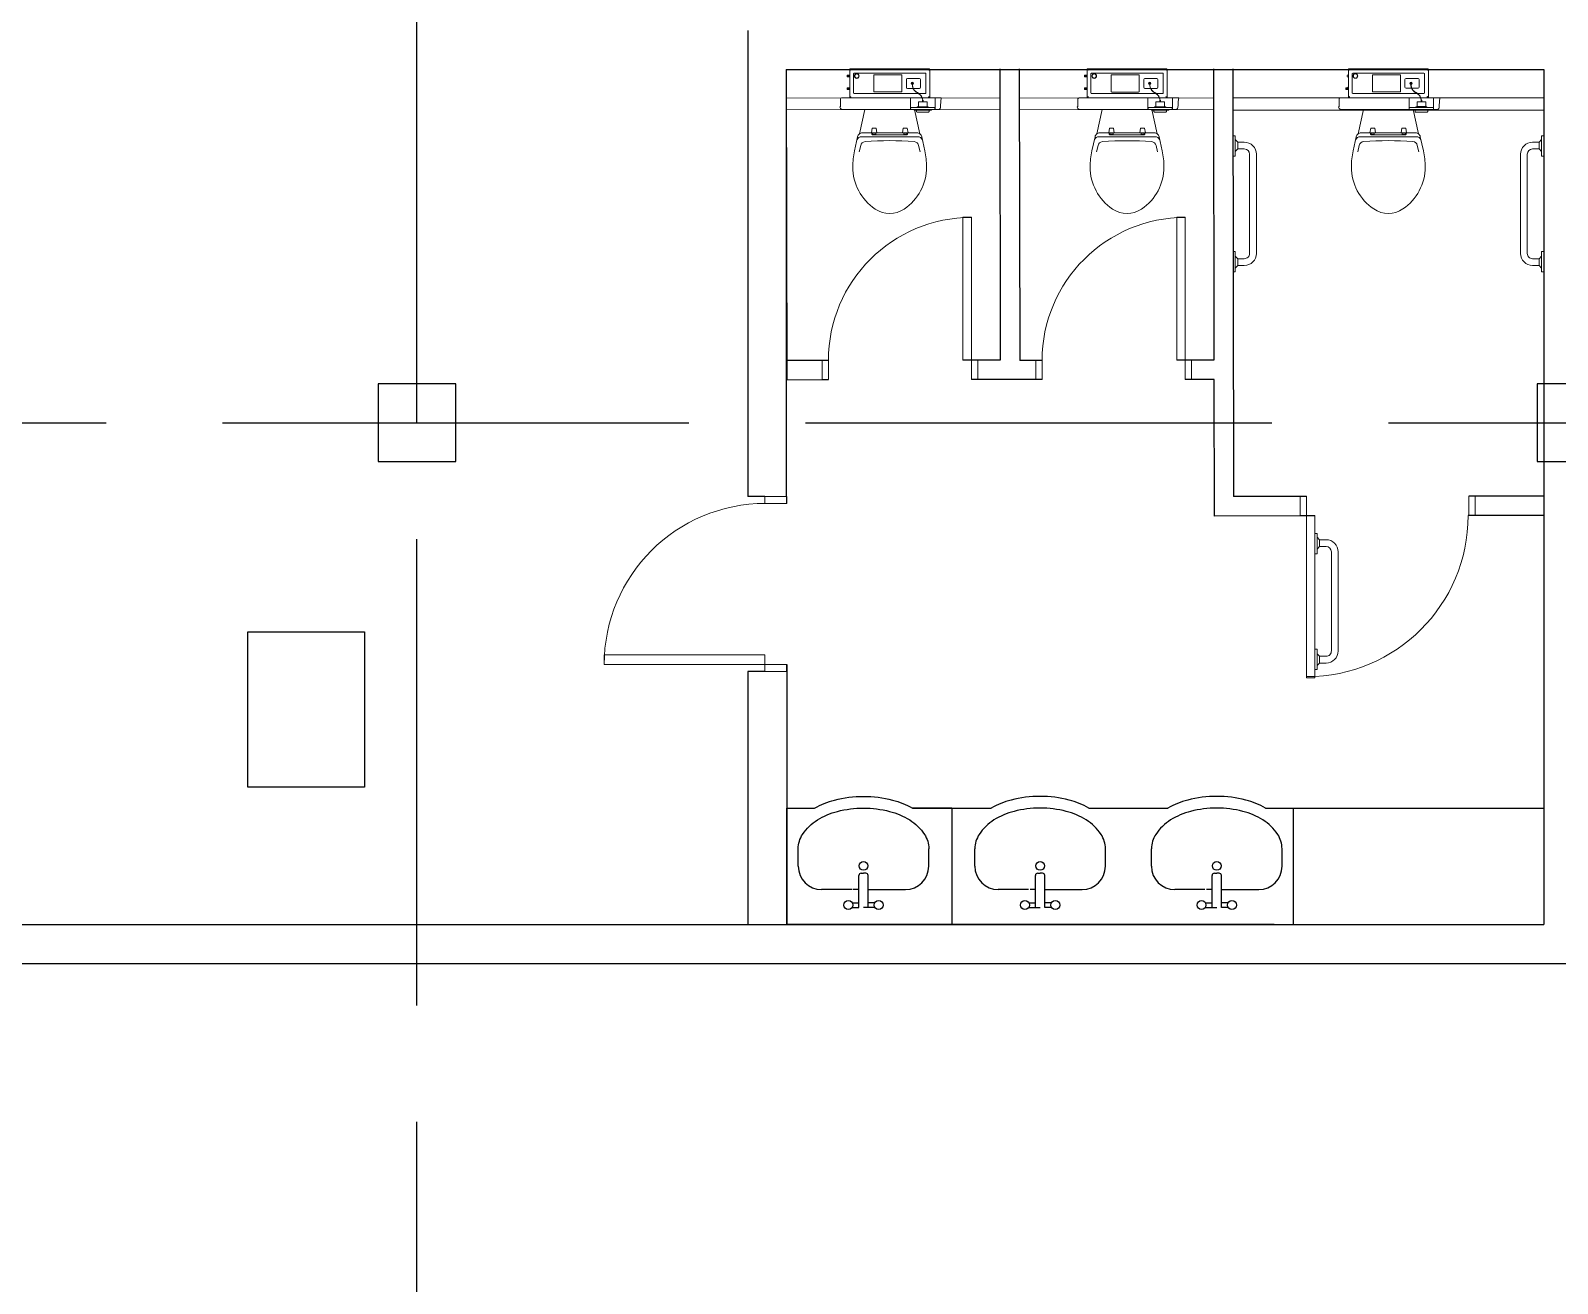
# Model space of a CAD drawing. Header units: millimetres. Extents: x -1544140 to 7445918, y -1294905 to 2019878.
# Drawn here: x 511803 to 519662, y 192075 to 198527 of the extents above; entities that cross this region are included whole.
import ezdxf

# ---------------------------------------------------------------- set-up
doc = ezdxf.new("R2010")
doc.units = ezdxf.units.MM
doc.header["$MEASUREMENT"] = 0
doc.linetypes.add('ACAD_ISO02W100', pattern=[15, 12, -3])
doc.layers.add('JA_Building Outline', color=7, linetype='Continuous', lineweight=5)
doc.layers.add('SANTEH', color=7, linetype='Continuous')

msp = doc.modelspace()

# ---------------------------------------------------------------- linework, layer by layer
at = {"color": 9, "linetype": 'ACAD_ISO02W100', "ltscale": 200, "true_color": 0xc4c4c5}
for p, q in [((513791.6, 184507.1), (513791.3, 265707.1)), ((452791.7, 196507.1), (561791.3, 196507.1))]:
    msp.add_line(p, q, dxfattribs=at)
for p, q in [((515495.2, 198527), (515495.2, 196127.3)), ((515692, 198327), (515691.3, 198327)), ((515691.3, 198327), (519591.3, 198327)), ((515692, 198327), (515692, 196127.3)), ((519591.3, 198326.8), (519591.3, 193923.5)), ((515582.7, 196127.3), (515495.2, 196127.3)), ((512921.8, 194630.9), (512921.8, 195430.9)), ((512921.8, 195430.9), (513521.8, 195430.9)), ((513521.8, 195430.9), (513521.8, 194630.9)), ((515582.7, 195227), (515495.2, 195227)), ((515495.2, 195227), (515495.2, 193923.5)), ((515695.2, 195263), (515695.2, 193923.5)), ((513521.8, 194630.9), (512921.8, 194630.9)), ((516544.6, 194523.5), (516341.5, 194523.5)), ((516544.6, 194523.5), (516544.6, 193923.5)), ((504181.8, 193923.5), (519591.3, 193923.5)), ((503741.1, 193723.5), (536650.6, 193723.5))]:
    msp.add_line(p, q)
at = {"color": 152, "true_color": 0x2776bb}
for p, q in [((515691.3, 198327.1), (515695.2, 196727.1)), ((516791.3, 198329.9), (516793.7, 196829.7)), ((516891.2, 198329.8), (516894.9, 196827.3)), ((517891.3, 198329.9), (517893.7, 196829.6)), ((517991.3, 198330), (517995, 196127.3)), ((518588.3, 198330), (518994.3, 198330)), ((515909.7, 196827.6), (515694.9, 196827.1)), ((516793.8, 196829.7), (516601.9, 196829.3)), ((517009.7, 196827.6), (516894.9, 196827.3)), ((517893.8, 196829.6), (517701.9, 196829.3)), ((515909.7, 196727.6), (515695.2, 196727.1)), ((516794, 196729.8), (516645.7, 196729.4)), ((517009.7, 196730.4), (516795.2, 196729.8)), ((517894, 196729.8), (517745.7, 196729.4)), ((517893.9, 196729.8), (517895, 196027.1)), ((518369.4, 196127.9), (517995, 196127.3)), ((519591.3, 196130), (519205.4, 196129.4)), ((518413.1, 196028), (517895.1, 196027.1)), ((519591.3, 196029.9), (519202, 196029.2)), ((518303, 193923.5), (518303, 194523.5)), ((518303, 194523.5), (519591.3, 194523.5))]:
    msp.add_line(p, q, dxfattribs=at)
at = {"color": 18, "true_color": 0x000000}
for p, q in [((515695.2, 196091.3), (515695.2, 196127)), ((515695.2, 195227), (515695.2, 195263))]:
    msp.add_line(p, q, dxfattribs=at)
for points in [[(513591.5, 196307.1), (513991.5, 196307.1), (513991.5, 196707.1), (513591.5, 196707.1)], [(519557, 196307.1), (519957, 196307.1), (519957, 196707.1), (519557, 196707.1)]]:
    msp.add_lwpolyline(points, close=True)
at = {"layer": 'JA_Building Outline', "color": 152, "lineweight": 20, "true_color": 0x2776bb}
for p, q in [((516005.5, 198294.8), (516005.5, 198290.8)), ((516006, 198296.8), (516006, 198295.3)), ((516006, 198288.8), (516006, 198290.3)), ((516010.5, 198294.8), (516010.5, 198290.8)), ((516013.5, 198297.3), (516013.5, 198295.3)), ((516013.5, 198288.3), (516013.5, 198290.3)), ((516018.5, 198299.3), (516018.5, 198292.8)), ((516018.5, 198286.3), (516018.5, 198292.8)), ((517227.3, 198294.8), (517227.3, 198290.8)), ((517227.8, 198296.8), (517227.8, 198295.3)), ((517227.8, 198288.8), (517227.8, 198290.3)), ((517232.3, 198294.8), (517232.3, 198290.8)), ((517235.3, 198297.3), (517235.3, 198295.3)), ((517235.3, 198288.3), (517235.3, 198290.3)), ((517240.3, 198299.3), (517240.3, 198292.8)), ((517240.3, 198286.3), (517240.3, 198292.8)), ((518579.8, 198297.5), (518579.8, 198295.5)), ((518579.8, 198288.5), (518579.8, 198290.5)), ((518584.8, 198299.5), (518584.8, 198293)), ((518584.8, 198286.5), (518584.8, 198293)), ((516005.5, 198229.8), (516005.5, 198225.8)), ((516006, 198231.8), (516006, 198230.3)), ((516006, 198223.8), (516006, 198225.3)), ((516010.5, 198229.8), (516010.5, 198225.8)), ((516013.5, 198232.3), (516013.5, 198230.3)), ((516013.5, 198223.3), (516013.5, 198225.3)), ((516018.5, 198234.3), (516018.5, 198227.8)), ((516018.5, 198221.3), (516018.5, 198227.8)), ((517227.3, 198229.8), (517227.3, 198225.8)), ((517227.8, 198231.8), (517227.8, 198230.3)), ((517227.8, 198223.8), (517227.8, 198225.3)), ((517232.3, 198229.8), (517232.3, 198225.8)), ((517235.3, 198232.3), (517235.3, 198230.3)), ((517235.3, 198223.3), (517235.3, 198225.3)), ((517240.3, 198234.3), (517240.3, 198227.8)), ((517240.3, 198221.3), (517240.3, 198227.8)), ((518571.8, 198230.1), (518571.8, 198226.1)), ((518572.3, 198232.1), (518572.3, 198230.6)), ((518572.3, 198224.1), (518572.3, 198225.6)), ((518576.8, 198230.1), (518576.8, 198226.1)), ((518579.8, 198232.6), (518579.8, 198230.6)), ((518579.8, 198223.6), (518579.8, 198225.6)), ((518584.8, 198234.6), (518584.8, 198228.1)), ((518584.8, 198221.6), (518584.8, 198228.1)), ((515691.7, 198179), (516791.4, 198179.8)), ((515691.8, 198119), (516791.4, 198119.8, 0)), ((515968.8, 198131.6, 0), (515969.7, 198134, 0)), ((515969.3, 198128.6, 0), (515968.8, 198131.6, 0)), ((515972, 198124.7, 0), (515969.3, 198128.6, 0)), ((515969.7, 198134, 0), (515971.1, 198135.9, 0)), ((515971.1, 198135.9, 0), (515972.1, 198137.6, 0)), ((515971.2, 198174.4), (515971.5, 198176.1)), ((515971.6, 198140.8, 0), (515971.2, 198174.4)), ((515971.5, 198176.1), (515973.4, 198177.9)), ((515972.2, 198139.2, 0), (515971.6, 198140.8, 0)), ((515977.9, 198119.8, 0), (515972, 198124.7, 0)), ((515972.1, 198137.6, 0), (515972.2, 198139.2, 0)), ((515973.4, 198177.9), (515977.5, 198179.8)), ((516490.4, 198179.8), (515977.5, 198179.8)), ((516479.4, 198119.8, 0), (515977.9, 198119.8, 0)), ((516096.8, 198119.8, 0), (516069.1, 197994.7, 0)), ((516074.4, 198119.8, 0), (516375, 198119.8, 0)), ((516096.8, 198119.8, 0), (516352.5, 198119.8, 0)), ((516380.2, 197994.7, 0), (516352.5, 198119.8, 0)), ((516479.4, 198119.8, 0), (516484.2, 198125.1, 0)), ((516484.2, 198125.1, 0), (516486.4, 198130.1, 0)), ((516486.4, 198130.1, 0), (516486.9, 198134.8, 0)), ((516486.9, 198134.8, 0), (516487, 198139.3, 0)), ((516487, 198139.3, 0), (516487.8, 198161.9)), ((516487.8, 198161.9), (516490.4, 198179.8)), ((516891.5, 198179.3), (517891.4, 198179.8)), ((516891.7, 198119.3), (517891.4, 198119.8, 0)), ((517190.5, 198131.6, 0), (517191.4, 198134, 0)), ((517191, 198128.5, 0), (517190.5, 198131.6, 0)), ((517193.8, 198124.7, 0), (517191, 198128.5, 0)), ((517191.4, 198134, 0), (517192.9, 198135.9, 0)), ((517192.9, 198174.4), (517193.3, 198176.1)), ((517193.4, 198140.8, 0), (517192.9, 198174.4)), ((517192.9, 198135.9, 0), (517193.9, 198137.6, 0)), ((517193.3, 198176.1), (517195.2, 198177.8)), ((517193.9, 198139.2, 0), (517193.4, 198140.8, 0)), ((517199.7, 198119.8, 0), (517193.8, 198124.7, 0)), ((517193.9, 198137.6, 0), (517193.9, 198139.2, 0)), ((517195.2, 198177.8), (517199.2, 198179.8)), ((517712.2, 198179.8), (517199.2, 198179.8)), ((517701.1, 198119.8, 0), (517199.7, 198119.8, 0)), ((517318.6, 198119.8, 0), (517290.9, 197994.6, 0)), ((517296.1, 198119.8, 0), (517596.7, 198119.8, 0)), ((517318.6, 198119.8, 0), (517574.2, 198119.8, 0)), ((517602, 197994.6, 0), (517574.2, 198119.8, 0)), ((517701.1, 198119.8, 0), (517706, 198125.1, 0)), ((517706, 198125.1, 0), (517708.1, 198130, 0)), ((517708.1, 198130, 0), (517708.6, 198134.7, 0)), ((517708.6, 198134.7, 0), (517708.7, 198139.2, 0)), ((517708.7, 198139.2, 0), (517709.5, 198161.9)), ((517709.5, 198161.9), (517712.2, 198179.8)), ((517991.7, 198179.6), (519591.3, 198180)), ((518535.1, 198131.8, 0), (518536, 198134.2, 0)), ((518535.6, 198128.8, 0), (518535.1, 198131.8, 0)), ((518538.3, 198124.9, 0), (518535.6, 198128.8, 0)), ((518536, 198134.2, 0), (518537.4, 198136.1, 0)), ((518537.4, 198136.1, 0), (518538.4, 198137.8, 0)), ((518537.5, 198174.6), (518537.8, 198176.3)), ((518537.9, 198141, 0), (518537.5, 198174.6)), ((518537.8, 198176.3), (518539.7, 198178.1)), ((518538.4, 198139.4, 0), (518537.9, 198141, 0)), ((518544.2, 198120, 0), (518538.3, 198124.9, 0)), ((518538.4, 198137.8, 0), (518538.4, 198139.4, 0)), ((518539.7, 198178.1), (518543.7, 198180)), ((519056.7, 198180), (518543.7, 198180)), ((519045.6, 198120, 0), (518544.2, 198120, 0)), ((518663.1, 198120, 0), (518635.4, 197994.9, 0)), ((518640.6, 198120, 0), (518941.2, 198120, 0)), ((518663.1, 198120, 0), (518918.8, 198120, 0)), ((518946.5, 197994.9, 0), (518918.8, 198120, 0)), ((519045.6, 198120, 0), (519050.5, 198125.3, 0)), ((519050.5, 198125.3, 0), (519052.6, 198130.3, 0)), ((519052.6, 198130.3, 0), (519053.2, 198135, 0)), ((519053.2, 198135, 0), (519053.3, 198139.5, 0)), ((519053.3, 198139.5, 0), (519054.1, 198162.1)), ((519054.1, 198162.1), (519056.7, 198180)), ((516437, 198116.8, 0), (516353, 198116.8, 0)), ((516362.5, 198109.8, 0), (516362.5, 198116.8, 0)), ((516424.5, 198106.8, 0), (516365.5, 198106.8, 0)), ((516427.5, 198109.8, 0), (516427.5, 198116.8, 0)), ((517658.8, 198116.8, 0), (517574.8, 198116.8, 0)), ((517584.3, 198109.8, 0), (517584.3, 198116.8, 0)), ((517646.3, 198106.8, 0), (517587.3, 198106.8, 0)), ((517649.3, 198109.8, 0), (517649.3, 198116.8, 0)), ((517991.8, 198117.1), (519591.3, 198117.1)), ((519003.3, 198117, 0), (518919.3, 198117, 0)), ((518928.8, 198110, 0), (518928.8, 198117, 0)), ((518990.8, 198107, 0), (518931.8, 198107, 0)), ((518993.8, 198110, 0), (518993.8, 198117, 0)), ((516059.9, 197980.2, 0), (516043.7, 197907.1, 0)), ((516079.9, 197979.8, 0), (516369.5, 197979.8, 0)), ((516084.3, 197999.8, 0), (516127.7, 197999.8, 0)), ((516127.7, 197999.8, 0), (516321.7, 197999.8, 0)), ((516134.7, 198024.8, 0), (516130.3, 197999.8, 0)), ((516154.7, 198024.8, 0), (516134.7, 198024.8, 0)), ((516136.7, 197999.8, 0), (516136.7, 197993.8, 0)), ((516136.7, 197993.8, 0), (516152.7, 197993.8, 0)), ((516137.7, 197989.8, 0), (516311.7, 197989.8, 0)), ((516152.7, 197993.8, 0), (516152.7, 197999.8, 0)), ((516159.1, 197999.8, 0), (516154.7, 198024.8, 0)), ((516290.3, 197999.8, 0), (516294.7, 198024.8, 0)), ((516294.7, 198024.8, 0), (516314.7, 198024.8, 0)), ((516296.7, 197993.8, 0), (516296.7, 197999.8, 0)), ((516312.7, 197993.8, 0), (516296.7, 197993.8, 0)), ((516312.7, 197999.8, 0), (516312.7, 197993.8, 0)), ((516314.7, 198024.8, 0), (516319.1, 197999.8, 0)), ((516321.7, 197999.8, 0), (516365, 197999.8, 0)), ((516405.7, 197907.1, 0), (516389.4, 197980.2, 0)), ((517281.6, 197980.2, 0), (517265.4, 197907, 0)), ((517301.6, 197979.8, 0), (517591.2, 197979.8, 0)), ((517306.1, 197999.8, 0), (517349.4, 197999.8, 0)), ((517349.4, 197999.8, 0), (517543.4, 197999.8, 0)), ((517356.4, 198024.8, 0), (517352, 197999.8, 0)), ((517376.4, 198024.8, 0), (517356.4, 198024.8, 0)), ((517358.4, 197999.8, 0), (517358.4, 197993.8, 0)), ((517358.4, 197993.8, 0), (517374.4, 197993.8, 0)), ((517359.4, 197989.8, 0), (517533.4, 197989.8, 0)), ((517374.4, 197993.8, 0), (517374.4, 197999.8, 0)), ((517380.8, 197999.8, 0), (517376.4, 198024.8, 0)), ((517512, 197999.8, 0), (517516.4, 198024.8, 0)), ((517516.4, 198024.8, 0), (517536.4, 198024.8, 0)), ((517518.4, 197993.8, 0), (517518.4, 197999.8, 0)), ((517534.4, 197993.8, 0), (517518.4, 197993.8, 0)), ((517534.4, 197999.8, 0), (517534.4, 197993.8, 0)), ((517536.4, 198024.8, 0), (517540.8, 197999.8, 0)), ((517543.4, 197999.8, 0), (517586.8, 197999.8, 0)), ((517627.4, 197907, 0), (517611.2, 197980.2, 0)), ((518626.2, 197980.4, 0), (518610, 197907.3, 0)), ((518646.1, 197980, 0), (518935.7, 197980, 0)), ((518650.6, 198000, 0), (518693.9, 198000, 0)), ((518693.9, 198000, 0), (518887.9, 198000, 0)), ((518700.9, 198025, 0), (518696.5, 198000, 0)), ((518720.9, 198025, 0), (518700.9, 198025, 0)), ((518702.9, 198000, 0), (518702.9, 197994, 0)), ((518702.9, 197994, 0), (518718.9, 197994, 0)), ((518703.9, 197990, 0), (518877.9, 197990, 0)), ((518718.9, 197994, 0), (518718.9, 198000, 0)), ((518725.4, 198000, 0), (518720.9, 198025, 0)), ((518856.5, 198000, 0), (518860.9, 198025, 0)), ((518860.9, 198025, 0), (518880.9, 198025, 0)), ((518862.9, 197994, 0), (518862.9, 198000, 0)), ((518878.9, 197994, 0), (518862.9, 197994, 0)), ((518878.9, 198000, 0), (518878.9, 197994, 0)), ((518880.9, 198025, 0), (518885.4, 198000, 0)), ((518887.9, 198000, 0), (518931.3, 198000, 0)), ((518971.9, 197907.3, 0), (518955.7, 197980.4, 0)), ((516068.2, 197902.4, 0), (516075.5, 197935.2, 0)), ((516373.8, 197935.2, 0), (516381.1, 197902.4, 0)), ((517290, 197902.3, 0), (517297.3, 197935.2, 0)), ((517595.6, 197935.2, 0), (517602.8, 197902.3, 0)), ((518634.5, 197902.6, 0), (518641.8, 197935.4, 0)), ((518940.1, 197935.4, 0), (518947.4, 197902.6, 0))]:
    msp.add_line(p, q, dxfattribs=at)
at = {"layer": 'JA_Building Outline', "color": 152, "lineweight": 20, "ltscale": 2, "true_color": 0x2776bb}
for p, q in [((516006, 198296.8), (516013.5, 198296.8)), ((516006, 198295.3), (516017.5, 198295.3)), ((516006, 198290.3), (516017.5, 198290.3)), ((516006, 198290.3), (516010, 198290.3)), ((516006, 198288.8), (516013.5, 198288.8)), ((516018.5, 198299.3), (516013.5, 198297.3)), ((516018.5, 198286.3), (516013.5, 198288.3)), ((516018.5, 198299.3), (516019, 198299.3)), ((516018.5, 198286.3), (516019, 198286.3)), ((517227.8, 198296.8), (517235.3, 198296.8)), ((517227.8, 198295.3), (517239.2, 198295.3)), ((517227.8, 198290.3), (517239.2, 198290.3)), ((517227.8, 198290.3), (517231.8, 198290.3)), ((517227.8, 198288.8), (517235.3, 198288.8)), ((517240.3, 198299.3), (517235.3, 198297.3)), ((517240.3, 198286.3), (517235.3, 198288.3)), ((517240.3, 198299.3), (517240.8, 198299.3)), ((517240.3, 198286.3), (517240.8, 198286.3)), ((518584.8, 198299.5), (518579.8, 198297.5)), ((518584.8, 198286.5), (518579.8, 198288.5)), ((518584.8, 198299.5), (518585.3, 198299.5)), ((518584.8, 198286.5), (518585.3, 198286.5)), ((516006, 198231.8), (516013.5, 198231.8)), ((516006, 198230.3), (516017.5, 198230.3)), ((516006, 198225.3), (516017.5, 198225.3)), ((516006, 198225.3), (516010, 198225.3)), ((516006, 198223.8), (516013.5, 198223.8)), ((516018.5, 198234.3), (516013.5, 198232.3)), ((516018.5, 198221.3), (516013.5, 198223.3)), ((516018.5, 198234.3), (516019, 198234.3)), ((516018.5, 198221.3), (516019, 198221.3)), ((517227.8, 198231.8), (517235.3, 198231.8)), ((517227.8, 198230.3), (517239.2, 198230.3)), ((517227.8, 198225.3), (517239.2, 198225.3)), ((517227.8, 198225.3), (517231.8, 198225.3)), ((517227.8, 198223.8), (517235.3, 198223.8)), ((517240.3, 198234.3), (517235.3, 198232.3)), ((517240.3, 198221.3), (517235.3, 198223.3)), ((517240.3, 198234.3), (517240.8, 198234.3)), ((517240.3, 198221.3), (517240.8, 198221.3)), ((518572.3, 198232.1), (518579.8, 198232.1)), ((518572.3, 198230.6), (518583.8, 198230.6)), ((518572.3, 198225.6), (518583.8, 198225.6)), ((518572.3, 198225.6), (518576.3, 198225.6)), ((518572.3, 198224.1), (518579.8, 198224.1)), ((518584.8, 198234.6), (518579.8, 198232.6)), ((518584.8, 198221.6), (518579.8, 198223.6)), ((518584.8, 198234.6), (518585.3, 198234.6)), ((518584.8, 198221.6), (518585.3, 198221.6)), ((516332, 198179.8), (516332, 198119.8)), ((516396.5, 198168.2, 0), (516393.5, 198168.2, 0)), ((516458, 198179.8), (516458, 198119.8)), ((517553.7, 198179.8), (517553.7, 198119.8)), ((517618.3, 198168.1, 0), (517615.3, 198168.1, 0)), ((517679.8, 198179.8), (517679.8, 198119.8)), ((518898.3, 198180), (518898.3, 198120)), ((518962.8, 198168.4, 0), (518959.8, 198168.4, 0)), ((519024.3, 198180), (519024.3, 198120))]:
    msp.add_line(p, q, dxfattribs=at)
at = {"layer": 'JA_Building Outline', "color": 152, "linetype": 'Continuous', "lineweight": 20, "true_color": 0x2776bb}
for p, q in [((516019, 198326.8), (516019, 198182.8)), ((516022, 198329.8), (516265.5, 198329.8)), ((516038.8, 198205.5), (516038.8, 198304.2)), ((516088.5, 198307.2), (516041.8, 198307.2)), ((516165.5, 198307.2), (516088.5, 198307.2)), ((516142.7, 198213.5), (516142.7, 198296.2)), ((516284.4, 198299.2), (516145.7, 198299.2)), ((516184.5, 198307.2), (516165.5, 198307.2)), ((516337.5, 198307.2), (516184.5, 198307.2)), ((516265.5, 198329.8), (516428, 198329.8)), ((516287.4, 198213.5), (516287.4, 198296.2)), ((516337.5, 198280.3), (516316, 198280.3)), ((516408.3, 198307.2), (516337.5, 198307.2)), ((516378, 198280.3), (516337.5, 198280.3)), ((516411.3, 198205.5), (516411.3, 198304.2)), ((516431, 198326.8), (516431, 198182.8)), ((517240.8, 198326.8), (517240.8, 198182.8)), ((517243.8, 198329.8), (517487.3, 198329.8)), ((517260.5, 198205.4), (517260.5, 198304.1)), ((517310.3, 198307.1), (517263.5, 198307.1)), ((517387.3, 198307.1), (517310.3, 198307.1)), ((517364.4, 198213.4), (517364.4, 198296.1)), ((517506.1, 198299.1), (517367.4, 198299.1)), ((517406.3, 198307.1), (517387.3, 198307.1)), ((517559.3, 198307.1), (517406.3, 198307.1)), ((517487.3, 198329.8), (517649.8, 198329.8)), ((517509.1, 198213.4), (517509.1, 198296.1)), ((517559.3, 198280.3), (517537.8, 198280.3)), ((517630, 198307.1), (517559.3, 198307.1)), ((517599.8, 198280.3), (517559.3, 198280.3)), ((517633, 198205.4), (517633, 198304.1)), ((517652.8, 198326.8), (517652.8, 198182.8)), ((518585.3, 198327), (518585.3, 198183)), ((518588.3, 198330), (518831.8, 198330)), ((518605, 198205.7), (518605, 198304.4)), ((518654.8, 198307.4), (518608, 198307.4)), ((518731.8, 198307.4), (518654.8, 198307.4)), ((518708.9, 198213.7), (518708.9, 198296.4)), ((518850.6, 198299.4), (518711.9, 198299.4)), ((518750.8, 198307.4), (518731.8, 198307.4)), ((518903.8, 198307.4), (518750.8, 198307.4)), ((518831.8, 198330), (518994.3, 198330)), ((518853.6, 198213.7), (518853.6, 198296.4)), ((518903.8, 198280.5), (518882.3, 198280.5)), ((518974.5, 198307.4), (518903.8, 198307.4)), ((518944.3, 198280.5), (518903.8, 198280.5)), ((518977.5, 198205.7), (518977.5, 198304.4)), ((518997.3, 198327), (518997.3, 198183)), ((516088.5, 198202.5), (516041.8, 198202.5)), ((516265.5, 198202.5), (516088.5, 198202.5)), ((516284.4, 198210.5), (516145.7, 198210.5)), ((516284.5, 198202.5), (516265.5, 198202.5)), ((516337.5, 198202.5), (516284.5, 198202.5)), ((516310.5, 198274.8), (516310.5, 198234.8)), ((516337.5, 198229.3), (516316, 198229.3)), ((516378, 198229.3), (516337.5, 198229.3)), ((516408.3, 198202.5), (516337.5, 198202.5)), ((516383.5, 198274.8), (516383.5, 198234.8)), ((517310.3, 198202.4), (517263.5, 198202.4)), ((517487.3, 198202.4), (517310.3, 198202.4)), ((517506.1, 198210.4), (517367.4, 198210.4)), ((517506.3, 198202.4), (517487.3, 198202.4)), ((517559.3, 198202.4), (517506.3, 198202.4)), ((517532.2, 198274.8), (517532.2, 198234.8)), ((517559.3, 198229.3), (517537.8, 198229.3)), ((517599.8, 198229.3), (517559.3, 198229.3)), ((517630, 198202.4), (517559.3, 198202.4)), ((517605.3, 198274.8), (517605.3, 198234.8)), ((518654.8, 198202.7), (518608, 198202.7)), ((518831.8, 198202.7), (518654.8, 198202.7)), ((518850.6, 198210.7), (518711.9, 198210.7)), ((518850.8, 198202.7), (518831.8, 198202.7)), ((518903.8, 198202.7), (518850.8, 198202.7)), ((518876.8, 198275), (518876.8, 198235)), ((518903.8, 198229.5), (518882.3, 198229.5)), ((518944.3, 198229.5), (518903.8, 198229.5)), ((518974.5, 198202.7), (518903.8, 198202.7)), ((518949.8, 198275), (518949.8, 198235)), ((516184.5, 198179.8), (516022, 198179.8)), ((516184.5, 198179.8), (516428, 198179.8)), ((516332.9, 198129.8, 0), (516332.5, 198119.8, 0)), ((516395, 198129.8, 0), (516332.9, 198129.8, 0)), ((516366.5, 198129.8, 0), (516366.5, 198132.3, 0)), ((516368.5, 198134.3, 0), (516382, 198134.3, 0)), ((516372.6, 198159.5, 0), (516372.6, 198134.8, 0)), ((516372.6, 198159.5, 0), (516395, 198159.5, 0)), ((516372.6, 198134.8, 0), (516395, 198134.8, 0)), ((516395, 198134.3, 0), (516380.1, 198134.3, 0)), ((516393.1, 198161.4, 0), (516392.7, 198160.5, 0)), ((516392.7, 198160.5, 0), (516392.7, 198159.5, 0)), ((516393.5, 198168.2, 0), (516393.1, 198165.9, 0)), ((516393.1, 198165.9, 0), (516393.1, 198161.4, 0)), ((516393.1, 198161.4, 0), (516393.1, 198161.4, 0)), ((516417.4, 198159.5, 0), (516395, 198159.5, 0)), ((516395, 198134.8, 0), (516417.4, 198134.8, 0)), ((516395, 198134.3, 0), (516410, 198134.3, 0)), ((516457.2, 198129.8, 0), (516395, 198129.8, 0)), ((516396.5, 198168.2, 0), (516396.9, 198165.9, 0)), ((516396.9, 198165.9, 0), (516396.9, 198161.4, 0)), ((516396.9, 198161.4, 0), (516397, 198161.4, 0)), ((516397, 198161.4, 0), (516397.4, 198160.5, 0)), ((516397.4, 198160.5, 0), (516397.4, 198159.5, 0)), ((516421.5, 198134.3, 0), (516408, 198134.3, 0)), ((516417.4, 198159.5, 0), (516417.4, 198134.8, 0)), ((516423.5, 198129.8, 0), (516423.5, 198132.3, 0)), ((516457.2, 198129.8, 0), (516457.5, 198119.8, 0)), ((517406.3, 198179.8), (517243.8, 198179.8)), ((517406.3, 198179.8), (517649.8, 198179.8)), ((517554.6, 198129.8, 0), (517554.3, 198119.8, 0)), ((517616.8, 198129.8, 0), (517554.6, 198129.8, 0)), ((517588.3, 198129.8, 0), (517588.3, 198132.3, 0)), ((517590.3, 198134.3, 0), (517603.8, 198134.3, 0)), ((517594.4, 198159.5, 0), (517594.4, 198134.8, 0)), ((517594.4, 198159.5, 0), (517616.8, 198159.5, 0)), ((517594.4, 198134.8, 0), (517616.8, 198134.8, 0)), ((517616.8, 198134.3, 0), (517601.8, 198134.3, 0)), ((517614.8, 198161.3, 0), (517614.4, 198160.4, 0)), ((517614.4, 198160.4, 0), (517614.4, 198159.5, 0)), ((517614.9, 198161.3, 0), (517614.8, 198161.3, 0)), ((517615.3, 198168.1, 0), (517614.9, 198165.8, 0)), ((517614.9, 198165.8, 0), (517614.9, 198161.3, 0)), ((517639.2, 198159.5, 0), (517616.8, 198159.5, 0)), ((517616.8, 198134.8, 0), (517639.2, 198134.8, 0)), ((517616.8, 198134.3, 0), (517631.7, 198134.3, 0)), ((517678.9, 198129.8, 0), (517616.8, 198129.8, 0)), ((517618.3, 198168.1, 0), (517618.7, 198165.8, 0)), ((517618.7, 198165.8, 0), (517618.7, 198161.3, 0)), ((517618.7, 198161.3, 0), (517618.7, 198161.3, 0)), ((517618.7, 198161.3, 0), (517619.1, 198160.4, 0)), ((517619.1, 198160.4, 0), (517619.1, 198159.5, 0)), ((517643.3, 198134.3, 0), (517629.8, 198134.3, 0)), ((517639.2, 198159.5, 0), (517639.2, 198134.8, 0)), ((517645.3, 198129.8, 0), (517645.3, 198132.3, 0)), ((517678.9, 198129.8, 0), (517679.3, 198119.8, 0)), ((518750.8, 198180), (518588.3, 198180)), ((518750.8, 198180), (518994.3, 198180)), ((518899.2, 198130, 0), (518898.8, 198120, 0)), ((518961.3, 198130, 0), (518899.2, 198130, 0)), ((518932.8, 198130, 0), (518932.8, 198132.5, 0)), ((518934.8, 198134.5, 0), (518948.3, 198134.5, 0)), ((518938.9, 198159.7, 0), (518938.9, 198135, 0)), ((518938.9, 198159.7, 0), (518961.3, 198159.7, 0)), ((518938.9, 198135, 0), (518961.3, 198135, 0)), ((518961.3, 198134.5, 0), (518946.3, 198134.5, 0)), ((518959.4, 198161.6, 0), (518958.9, 198160.7, 0)), ((518958.9, 198160.7, 0), (518958.9, 198159.7, 0)), ((518959.8, 198168.4, 0), (518959.4, 198166.1, 0)), ((518959.4, 198166.1, 0), (518959.4, 198161.6, 0)), ((518959.4, 198161.6, 0), (518959.4, 198161.6, 0)), ((518983.7, 198159.7, 0), (518961.3, 198159.7, 0)), ((518961.3, 198135, 0), (518983.7, 198135, 0)), ((518961.3, 198134.5, 0), (518976.3, 198134.5, 0)), ((519023.5, 198130, 0), (518961.3, 198130, 0)), ((518962.8, 198168.4, 0), (518963.2, 198166.1, 0)), ((518963.2, 198166.1, 0), (518963.2, 198161.6, 0)), ((518963.2, 198161.6, 0), (518963.2, 198161.6, 0)), ((518963.2, 198161.6, 0), (518963.7, 198160.7, 0)), ((518963.7, 198160.7, 0), (518963.7, 198159.7, 0)), ((518987.8, 198134.5, 0), (518974.3, 198134.5, 0)), ((518983.7, 198159.7, 0), (518983.7, 198135, 0)), ((518989.8, 198130, 0), (518989.8, 198132.5, 0)), ((519023.5, 198130, 0), (519023.8, 198120, 0))]:
    msp.add_line(p, q, dxfattribs=at)
at = {"layer": 'JA_Building Outline', "color": 152, "lineweight": 0, "true_color": 0x2776bb}
for p, q in [((515877.7, 196729.5), (515877.7, 196829.5)), ((515877.7, 196829.5), (515909.7, 196829.5)), ((515909.7, 196829.5), (515909.7, 196729.5)), ((516645.7, 196729.5), (516645.7, 196829.5)), ((516645.7, 196829.5), (516677.7, 196829.5)), ((516677.7, 196829.5), (516677.7, 196729.5)), ((516977.7, 196729.4), (516977.7, 196829.4)), ((516977.7, 196829.4), (517009.7, 196829.4)), ((517009.7, 196829.4), (517009.7, 196729.4)), ((517745.7, 196729.4), (517745.7, 196829.4)), ((517745.7, 196829.4), (517777.7, 196829.4)), ((517777.7, 196829.4), (517777.7, 196729.4)), ((515909.7, 196729.5), (515877.7, 196729.5)), ((516677.7, 196729.5), (516645.7, 196729.5)), ((517009.7, 196729.4), (516977.7, 196729.4)), ((517777.7, 196729.4), (517745.7, 196729.4)), ((518337.4, 196129.4), (518369.4, 196129.4)), ((518337.4, 196029.4), (518337.4, 196129.4)), ((518369.4, 196129.4), (518369.4, 196029.4)), ((519205.4, 196129.4), (519237.4, 196129.4)), ((519205.4, 196029.4), (519205.4, 196129.4)), ((519237.4, 196129.4), (519237.4, 196029.4)), ((518369.4, 196029.4), (518337.4, 196029.4)), ((519237.4, 196029.4), (519205.4, 196029.4))]:
    msp.add_line(p, q, dxfattribs=at)
at = {"layer": 'JA_Building Outline', "color": 152, "lineweight": 5, "true_color": 0x2776bb}
for p, q in [((515909.7, 196829.5), (515909.7, 196729.5)), ((516645.7, 196829.5), (516645.7, 196729.5)), ((517009.7, 196829.4), (517009.7, 196729.4)), ((517745.7, 196829.4), (517745.7, 196729.4)), ((518369.4, 196029.4), (518369.4, 196129.4)), ((519205.4, 196029.4), (519205.4, 196129.4))]:
    msp.add_line(p, q, dxfattribs=at)
at = {"layer": 'JA_Building Outline', "color": 18, "lineweight": 0, "true_color": 0x000000}
for p, q in [((515695.2, 196127.3), (515582.7, 196127.3)), ((515582.7, 196127.3), (515582.7, 196091.3)), ((515582.7, 196091.3), (515695.2, 196091.3)), ((515695.2, 196091.3), (515695.2, 196127.3)), ((515695.2, 195263), (515582.7, 195263)), ((515582.7, 195263), (515582.7, 195227)), ((515582.7, 195227), (515695.2, 195227)), ((515695.2, 195227), (515695.2, 195263))]:
    msp.add_line(p, q, dxfattribs=at)
at = {"layer": 'JA_Building Outline', "color": 18, "lineweight": 5, "true_color": 0x000000}
for p, q in [((515582.7, 196091.3), (515695.2, 196091.3)), ((515582.7, 195263), (515695.2, 195263))]:
    msp.add_line(p, q, dxfattribs=at)
at = {"layer": 'JA_Building Outline', "color": 152, "linetype": 'Continuous', "lineweight": 20, "true_color": 0x2776bb}
for points in [[(517992.1, 197879.7), (518003.3, 197879.7), (518003.3, 197984.7), (517992.1, 197984.7), (517992.1, 197879.7)], [(518003.3, 197965.2), (518016.5, 197952), (518016.5, 197917), (518003.3, 197903.8)], [(519580.1, 197965.2), (519566.9, 197952), (519566.9, 197917), (519580.1, 197903.8)], [(519591.3, 197879.7), (519580.1, 197879.7), (519580.1, 197984.7), (519591.3, 197984.7), (519591.3, 197879.7)], [(517992.1, 197389.3), (518003.3, 197389.3), (518003.3, 197284.3), (517992.1, 197284.3), (517992.1, 197389.3)], [(518003.3, 197303.8), (518016.5, 197317), (518016.5, 197352), (518003.3, 197365.2)], [(519580.1, 197303.8), (519566.9, 197317), (519566.9, 197352), (519580.1, 197365.2)], [(519591.3, 197389.3), (519580.1, 197389.3), (519580.1, 197284.3), (519591.3, 197284.3), (519591.3, 197389.3)]]:
    msp.add_lwpolyline(points, dxfattribs=at)
at = {"layer": 'JA_Building Outline', "color": 152, "lineweight": 20, "true_color": 0x2776bb}
for points in [[(518112.2, 197379.5), (518112.2, 197889.5, 0.414214), (518049.7, 197952), (518016.5, 197952), (518016.5, 197917), (518049.7, 197917, -0.414213), (518077.2, 197889.5), (518077.2, 197379.5, -0.414215), (518049.7, 197352), (518016.5, 197352), (518016.5, 197317), (518049.7, 197317, 0.414213)], [(519471.2, 197379.5), (519471.2, 197889.5, -0.414214), (519533.7, 197952), (519566.9, 197952), (519566.9, 197917), (519533.7, 197917, 0.414213), (519506.2, 197889.5), (519506.2, 197379.5, 0.414215), (519533.7, 197352), (519566.9, 197352), (519566.9, 197317), (519533.7, 197317, -0.414213)]]:
    msp.add_lwpolyline(points, format="xyb", close=True, dxfattribs=at)
at = {"layer": 'JA_Building Outline', "color": 152, "lineweight": 5, "true_color": 0x2776bb}
for points in [[(516645.7, 196829.5), (516645.7, 197565.5), (516601.9, 197565.5), (516601.9, 196829.5)], [(517745.7, 196829.4), (517745.7, 197565.4), (517701.9, 197565.4), (517701.9, 196829.4)], [(518369.4, 196029.4), (518369.4, 195193.4), (518413.1, 195193.4), (518413.1, 196029.4)]]:
    msp.add_lwpolyline(points, close=True, dxfattribs=at)
at = {"layer": 'JA_Building Outline', "color": 152, "linetype": 'Continuous', "lineweight": 5, "true_color": 0x2776bb}
for points in [[(518413.1, 195832.7), (518424.3, 195832.7), (518424.3, 195937.7), (518413.1, 195937.7), (518413.1, 195832.7)], [(518424.3, 195918.2), (518437.5, 195905), (518437.5, 195870), (518424.3, 195856.8)], [(518413.1, 195342.2), (518424.3, 195342.2), (518424.3, 195237.2), (518413.1, 195237.2), (518413.1, 195342.2)], [(518424.3, 195256.8), (518437.5, 195270), (518437.5, 195305), (518424.3, 195318.2)]]:
    msp.add_lwpolyline(points, dxfattribs=at)
at = {"layer": 'JA_Building Outline', "color": 152, "lineweight": 5, "true_color": 0x2776bb}
msp.add_lwpolyline([(518533.2, 195332.5), (518533.2, 195842.5, 0.414214), (518470.6, 195905), (518437.5, 195905), (518437.5, 195870), (518470.6, 195870, -0.414213), (518498.2, 195842.5), (518498.2, 195332.5, -0.414215), (518470.7, 195305), (518437.5, 195305), (518437.5, 195270), (518470.7, 195270, 0.414213)], format="xyb", close=True, dxfattribs=at)
at = {"layer": 'JA_Building Outline', "color": 18, "lineweight": 5, "true_color": 0x000000}
msp.add_lwpolyline([(515582.7, 195263), (514754.4, 195263), (514754.4, 195312.2), (515582.7, 195312.2)], close=True, dxfattribs=at)
at = {"layer": 'JA_Building Outline', "color": 152, "linetype": 'Continuous', "lineweight": 20, "true_color": 0x2776bb}
for centre, radius in [((516023, 198325.8), 2.5), ((516055.5, 198292.8), 12), ((516427, 198325.8), 2.5), ((517244.8, 198325.8), 2.5), ((517277.3, 198292.8), 12), ((517648.8, 198325.8), 2.5), ((518589.3, 198326), 2.5), ((518621.8, 198293), 12), ((518993.3, 198326), 2.5), ((516341.9, 198254.8), 6), ((516341.9, 198254.8), 4.8), ((517563.6, 198254.8), 6), ((517563.6, 198254.8), 4.8), ((518908.1, 198255), 6), ((518908.1, 198255), 4.8), ((516023, 198183.8), 2.5), ((516427, 198183.8), 2.5), ((517244.8, 198183.8), 2.5), ((517648.8, 198183.8), 2.5), ((518589.3, 198184), 2.5), ((518993.3, 198184), 2.5)]:
    msp.add_circle(centre, radius, dxfattribs=at)
at = {"layer": 'JA_Building Outline', "color": 152, "lineweight": 20, "ltscale": 2, "true_color": 0x2776bb}
for centre in [(516055.5, 198292.8), (517277.3, 198292.8), (518621.8, 198293)]:
    msp.add_circle(centre, 10.5, dxfattribs=at)
at = {"layer": 'JA_Building Outline', "color": 152, "lineweight": 20, "true_color": 0x2776bb}
for centre, radius, start, end in [((516006, 198294.8), 0.5, 90, 180), ((516006, 198290.8), 0.5, 180, 270), ((516010, 198294.8), 0.5, 0, 90), ((517227.8, 198294.8), 0.5, 90, 180), ((517227.8, 198290.8), 0.5, 180, 270), ((517231.8, 198294.8), 0.5, 0, 90), ((516006, 198229.8), 0.5, 90, 180), ((516006, 198225.8), 0.5, 180, 270), ((516010, 198229.8), 0.5, 0, 90), ((517227.8, 198229.8), 0.5, 90, 180), ((517227.8, 198225.8), 0.5, 180, 270), ((517231.8, 198229.8), 0.5, 0, 90), ((518572.3, 198230.1), 0.5, 90, 180), ((518572.3, 198226.1), 0.5, 180, 270), ((518576.3, 198230.1), 0.5, 0, 90), ((516353, 198119.8, 0), 3, 180, 270), ((516437, 198119.8, 0), 3, 270, 0), ((517574.8, 198119.8, 0), 3, 180, 270), ((517658.8, 198119.8, 0), 3, 270, 0), ((518919.3, 198120, 0), 3, 180, 270), ((519003.3, 198120, 0), 3, 270, 0), ((516365.5, 198109.8, 0), 3, 180, 270), ((516424.5, 198109.8, 0), 3, 270, 0), ((517587.3, 198109.8, 0), 3, 180, 270), ((517646.3, 198109.8, 0), 3, 270, 0), ((518931.8, 198110, 0), 3, 180, 270), ((518990.8, 198110, 0), 3, 270, 0), ((516079.9, 197954.8, 0), 25, 89.999, 154.512), ((516084.3, 197974.8, 0), 25, 127.432, 167.503), ((516084.3, 197974.8, 0), 25, 89.998, 127.427), ((516127.7, 197994.8, 0), 5, 0, 90), ((516137.7, 197994.8, 0), 5, 179.999, 270), ((516311.7, 197994.8, 0), 5, 270, 0.001), ((516321.7, 197994.8, 0), 5, 90, 180), ((516365, 197974.8, 0), 25, 52.573, 90.002), ((516369.5, 197954.8, 0), 25, 25.488, 90), ((516365, 197974.8, 0), 25, 12.497, 52.568), ((517301.6, 197954.8, 0), 25, 89.999, 154.512), ((517306.1, 197974.8, 0), 25, 127.432, 167.503), ((517306, 197974.8, 0), 25, 89.998, 127.427), ((517349.4, 197994.8, 0), 5, 0, 90), ((517359.4, 197994.8, 0), 5, 179.999, 270), ((517533.4, 197994.8, 0), 5, 270, 0.001), ((517543.4, 197994.8, 0), 5, 90, 180), ((517586.8, 197974.8, 0), 25, 52.573, 90.002), ((517591.2, 197954.8, 0), 25, 25.488, 90), ((517586.8, 197974.8, 0), 25, 12.497, 52.568), ((518646.1, 197955, 0), 25, 89.999, 154.512), ((518650.6, 197975, 0), 25, 127.432, 167.503), ((518650.6, 197975, 0), 25, 89.998, 127.427), ((518693.9, 197995, 0), 5, 0, 90), ((518703.9, 197995, 0), 5, 179.999, 270), ((518877.9, 197995, 0), 5, 270, 0.001), ((518887.9, 197995, 0), 5, 90, 180), ((518931.3, 197975, 0), 25, 52.573, 90.002), ((518935.7, 197955, 0), 25, 25.488, 90), ((518931.3, 197975, 0), 25, 12.497, 52.568), ((516414.8, 197824.8, 0), 380.1, 167.5, 179.996), ((516099.9, 197929.8, 0), 25, 94.592, 167.5), ((516224.7, 196376.7, 0), 1583.2, 85.408, 94.592), ((516349.4, 197929.8, 0), 25, 12.5, 85.408), ((516034.5, 197824.8, 0), 380.1, 0.004, 12.5), ((517636.6, 197824.8, 0), 380.1, 167.5, 179.996), ((517321.7, 197929.8, 0), 25, 94.592, 167.5), ((517446.4, 196376.6, 0), 1583.2, 85.408, 94.592), ((517571.1, 197929.8, 0), 25, 12.5, 85.408), ((517256.3, 197824.8, 0), 380.1, 0.004, 12.5), ((518981.1, 197825, 0), 380.1, 167.5, 179.996), ((518666.2, 197930, 0), 25, 94.592, 167.5), ((518790.9, 196376.9, 0), 1583.2, 85.408, 94.592), ((518915.7, 197930, 0), 25, 12.5, 85.408), ((518600.8, 197825, 0), 380.1, 0.004, 12.5), ((516296.8, 197824.8, 0), 262.2, 180, 235.855), ((516152.5, 197824.8, 0), 262.2, 304.145, 0), ((517518.6, 197824.8, 0), 262.2, 180, 235.855), ((517374.3, 197824.8, 0), 262.2, 304.145, 0), ((518863.1, 197825, 0), 262.2, 180, 235.855), ((518718.8, 197825, 0), 262.2, 304.145, 0), ((516224.7, 197718.4, 0), 133.6, 235.855, 304.145), ((517446.4, 197718.4, 0), 133.6, 235.855, 304.145), ((518790.9, 197718.6, 0), 133.6, 235.855, 304.145)]:
    msp.add_arc(centre, radius, start, end, dxfattribs=at)
at = {"layer": 'JA_Building Outline', "color": 152, "lineweight": 20, "ltscale": 2, "true_color": 0x2776bb}
for centre, radius, start, end in [((516010, 198290.8), 0.5, 270, 0), ((517231.8, 198290.8), 0.5, 270, 0), ((516010, 198225.8), 0.5, 270, 0), ((516387.6, 198247.6), 46.4, 170.49418, 233.91693), ((516387.7, 198247.7), 45.8, 170.52688, 233.95054), ((516340.6, 198159.1), 54.7, 9.57627, 68.83493), ((516340.9, 198159.1), 55.4, 9.63312, 68.97294), ((517231.8, 198225.8), 0.5, 270, 0), ((517609.4, 198247.6), 46.4, 170.49418, 233.91693), ((517609.5, 198247.7), 45.8, 170.52688, 233.95054), ((517562.3, 198159), 54.7, 9.57627, 68.83493), ((517562.7, 198159), 55.4, 9.63312, 68.97294), ((518576.3, 198226.1), 0.5, 270, 0), ((518953.9, 198247.8), 46.4, 170.49418, 233.91693), ((518954, 198247.9), 45.8, 170.52688, 233.95054), ((518906.8, 198159.3), 54.7, 9.57627, 68.83493), ((518907.2, 198159.3), 55.4, 9.63312, 68.97294)]:
    msp.add_arc(centre, radius, start, end, dxfattribs=at)
at = {"layer": 'JA_Building Outline', "color": 152, "linetype": 'Continuous', "lineweight": 20, "true_color": 0x2776bb}
for centre, radius, start, end in [((516022, 198326.8), 3, 90, 180), ((516041.8, 198304.2), 3, 90, 180), ((516145.7, 198296.2), 3, 90, 180), ((516284.4, 198296.2), 3, 0, 90), ((516316, 198274.8), 5.52, 90, 180), ((516378, 198274.8), 5.52, 0, 90), ((516408.3, 198304.2), 3, 0, 90), ((516428, 198326.8), 3, 0, 90), ((517243.8, 198326.8), 3, 90, 180), ((517263.5, 198304.1), 3, 90, 180), ((517367.4, 198296.1), 3, 90, 180), ((517506.1, 198296.1), 3, 0, 90), ((517537.8, 198274.8), 5.52, 90, 180), ((517599.8, 198274.8), 5.52, 0, 90), ((517630, 198304.1), 3, 0, 90), ((517649.8, 198326.8), 3, 0, 90), ((518588.3, 198327), 3, 90, 180), ((518608, 198304.4), 3, 90, 180), ((518711.9, 198296.4), 3, 90, 180), ((518850.6, 198296.4), 3, 0, 90), ((518882.3, 198275), 5.52, 90, 180), ((518944.3, 198275), 5.52, 0, 90), ((518974.5, 198304.4), 3, 0, 90), ((518994.3, 198327), 3, 0, 90), ((516041.8, 198205.5), 3, 180, 270), ((516145.7, 198213.5), 3, 180, 270), ((516284.4, 198213.5), 3, 270, 0), ((516316, 198234.8), 5.52, 180, 270), ((516378, 198234.8), 5.52, 270, 0), ((516408.3, 198205.5), 3, 270, 0), ((517263.5, 198205.4), 3, 180, 270), ((517367.4, 198213.4), 3, 180, 270), ((517506.1, 198213.4), 3, 270, 0), ((517537.8, 198234.8), 5.52, 180, 270), ((517599.8, 198234.8), 5.52, 270, 0), ((517630, 198205.4), 3, 270, 0), ((518608, 198205.7), 3, 180, 270), ((518711.9, 198213.7), 3, 180, 270), ((518850.6, 198213.7), 3, 270, 0), ((518882.3, 198235), 5.52, 180, 270), ((518944.3, 198235), 5.52, 270, 0), ((518974.5, 198205.7), 3, 270, 0), ((516022, 198182.8), 3, 180, 270), ((516368.5, 198132.3, 0), 2, 90.00271, 179.99729), ((516380.1, 198136.3, 0), 2, 228.58962, 270.00201), ((516410, 198136.3, 0), 2, 270.00133, 311.40912), ((516421.5, 198132.3, 0), 2, 0.00133, 89.99867), ((516428, 198182.8), 3, 270, 0), ((517243.8, 198182.8), 3, 180, 270), ((517590.3, 198132.3, 0), 2, 90.00271, 179.99729), ((517601.8, 198136.3, 0), 2, 228.58962, 270.00201), ((517631.7, 198136.3, 0), 2, 270.00133, 311.40912), ((517643.3, 198132.3, 0), 2, 0.00133, 89.99867), ((517649.8, 198182.8), 3, 270, 0), ((518588.3, 198183), 3, 180, 270), ((518934.8, 198132.5, 0), 2, 90.00271, 179.99729), ((518946.3, 198136.5, 0), 2, 228.58962, 270.00201), ((518976.3, 198136.5, 0), 2, 270.00133, 311.40912), ((518987.8, 198132.5, 0), 2, 0.00133, 89.99867), ((518994.3, 198183), 3, 270, 0)]:
    msp.add_arc(centre, radius, start, end, dxfattribs=at)
at = {"layer": 'JA_Building Outline', "color": 152, "lineweight": 5, "true_color": 0x2776bb}
for centre, radius, start, end in [((516646.2, 196827.6), 737.1, 90, 180), ((517746.2, 196827.6), 737.1, 90, 180), ((518372.7, 196029.4), 829.2, 270, 0)]:
    msp.add_arc(centre, radius, start, end, dxfattribs=at)
at = {"layer": 'JA_Building Outline', "color": 18, "lineweight": 5, "true_color": 0x000000}
msp.add_arc((515584.7, 195262.4), 829.5, 90, 180, dxfattribs=at)
at = {"layer": 'SANTEH', "color": 152, "true_color": 0x2776bb}
for p, q in [((515695.2, 193923.5), (515695.2, 194523.5)), ((515695.2, 194523.5), (515838.6, 194523.5)), ((516341.5, 194523.5), (516747.7, 194523.5)), ((517250.5, 194523.5), (517656.7, 194523.5)), ((518159.5, 194523.5), (518303, 194523.5)), ((515754, 194223.5), (515754, 194313.5)), ((516426.1, 194223.5), (516426.1, 194313.5)), ((516663.1, 194223.5), (516663.1, 194313.5)), ((517335.1, 194223.5), (517335.1, 194313.5)), ((517572.1, 194223.5), (517572.1, 194313.5)), ((518244.1, 194223.5), (518244.1, 194313.5)), ((516066, 194011.4), (516066, 194175.8)), ((516078, 194187.8), (516090, 194187.8)), ((516102, 194187.8), (516090, 194187.8)), ((516114, 194011.4), (516114, 194175.8)), ((516975.1, 194011.4), (516975.1, 194175.8)), ((516987.1, 194187.8), (516999.1, 194187.8)), ((517011.1, 194187.8), (516999.1, 194187.8)), ((517023.1, 194011.4), (517023.1, 194175.8)), ((517884.1, 194011.4), (517884.1, 194175.8)), ((517896.1, 194187.8), (517908.1, 194187.8)), ((517920.1, 194187.8), (517908.1, 194187.8)), ((517932.1, 194011.4), (517932.1, 194175.8)), ((516029.9, 194103.5), (515874, 194103.5)), ((516031.5, 194035.4), (516066, 194035.4)), ((516066, 194103.5), (516035.6, 194103.5)), ((516114, 194103.5), (516306, 194103.5)), ((516148.6, 194035.4), (516114, 194035.4)), ((516938.4, 194103.5), (516783.1, 194103.5)), ((516940.5, 194035.4), (516975.1, 194035.4)), ((516975.1, 194103.5), (516947, 194103.5)), ((517023.1, 194103.5), (517215.1, 194103.5)), ((517057.7, 194035.4), (517023.1, 194035.4)), ((517847.4, 194103.5), (517692.1, 194103.5)), ((517849.6, 194035.4), (517884.1, 194035.4)), ((517884.1, 194103.5), (517856, 194103.5)), ((517932.1, 194103.5), (518124.1, 194103.5)), ((517966.7, 194035.4), (517932.1, 194035.4)), ((516030.7, 194011.4), (516066, 194011.4)), ((516149.4, 194011.4), (516090, 194011.4)), ((516939.8, 194011.4), (516999.1, 194011.4)), ((517058.4, 194011.4), (517023.1, 194011.4)), ((517848.8, 194011.4), (517908.1, 194011.4)), ((517967.4, 194011.4), (517932.1, 194011.4)), ((518203, 193923.5), (515695.2, 193923.5))]:
    msp.add_line(p, q, dxfattribs=at)
for points in [[(515838.6, 194523.5, -0.064268), (515940.7, 194564.5, -0.063415), (516090, 194583.5, -0.063415), (516239.4, 194564.5, -0.064268), (516341.5, 194523.5, -0.107136)], [(517250.5, 194523.5, 0.064268), (517148.4, 194564.5, 0.063415), (516999.1, 194583.5, 0.063415), (516849.8, 194564.5, 0.064268), (516747.7, 194523.5, 0.107136)], [(518159.5, 194523.5, 0.064268), (518057.4, 194564.5, 0.063415), (517908.1, 194583.5, 0.063415), (517758.8, 194564.5, 0.064268), (517656.7, 194523.5, 0.107136)], [(515754, 194313.5, -0.147373), (515776.5, 194388, -0.107136), (515852.5, 194462, -0.076468), (515955.8, 194506.4, -0.063415), (516090, 194523.5, -0.063415), (516224.3, 194506.4, -0.076468), (516327.6, 194462, -0.107136), (516403.6, 194388, -0.147373), (516426.1, 194313.5, -0.147373)], [(517335.1, 194313.5, 0.147373), (517312.6, 194388, 0.107136), (517236.7, 194462, 0.076468), (517133.4, 194506.4, 0.063415), (516999.1, 194523.5, 0.063415), (516864.8, 194506.4, 0.076468), (516761.5, 194462, 0.107136), (516685.6, 194388, 0.147373), (516663.1, 194313.5, 0.147373)], [(518244.1, 194313.5, 0.147373), (518221.6, 194388, 0.107136), (518145.7, 194462, 0.076468), (518042.4, 194506.4, 0.063415), (517908.1, 194523.5, 0.063415), (517773.8, 194506.4, 0.076468), (517670.5, 194462, 0.107136), (517594.6, 194388, 0.147373), (517572.1, 194313.5, 0.147373)]]:
    msp.add_lwpolyline(points, format="xyb", dxfattribs=at)
for centre in [(516090, 194225.6), (516999.1, 194225.6), (517908.1, 194225.6), (516011.9, 194024), (516168.2, 194024), (516920.9, 194024), (517077.3, 194024), (517829.9, 194024), (517986.3, 194024)]:
    msp.add_circle(centre, 22.7, dxfattribs=at)
for centre, radius, start, end in [((515874, 194223.5), 120, 180, 270), ((516306, 194223.5), 120, 270, 0), ((516783.1, 194223.5), 120, 180, 270), ((517215.1, 194223.5), 120, 270, 0), ((517692.1, 194223.5), 120, 180, 270), ((518124.1, 194223.5), 120, 270, 0), ((516078, 194175.8), 12, 90, 180), ((516102, 194175.8), 12, 0, 90), ((516987.1, 194175.8), 12, 90, 180), ((517011.1, 194175.8), 12, 0, 90), ((517896.1, 194175.8), 12, 90, 180), ((517920.1, 194175.8), 12, 0, 90)]:
    msp.add_arc(centre, radius, start, end, dxfattribs=at)

doc.saveas('drawing.dxf')
